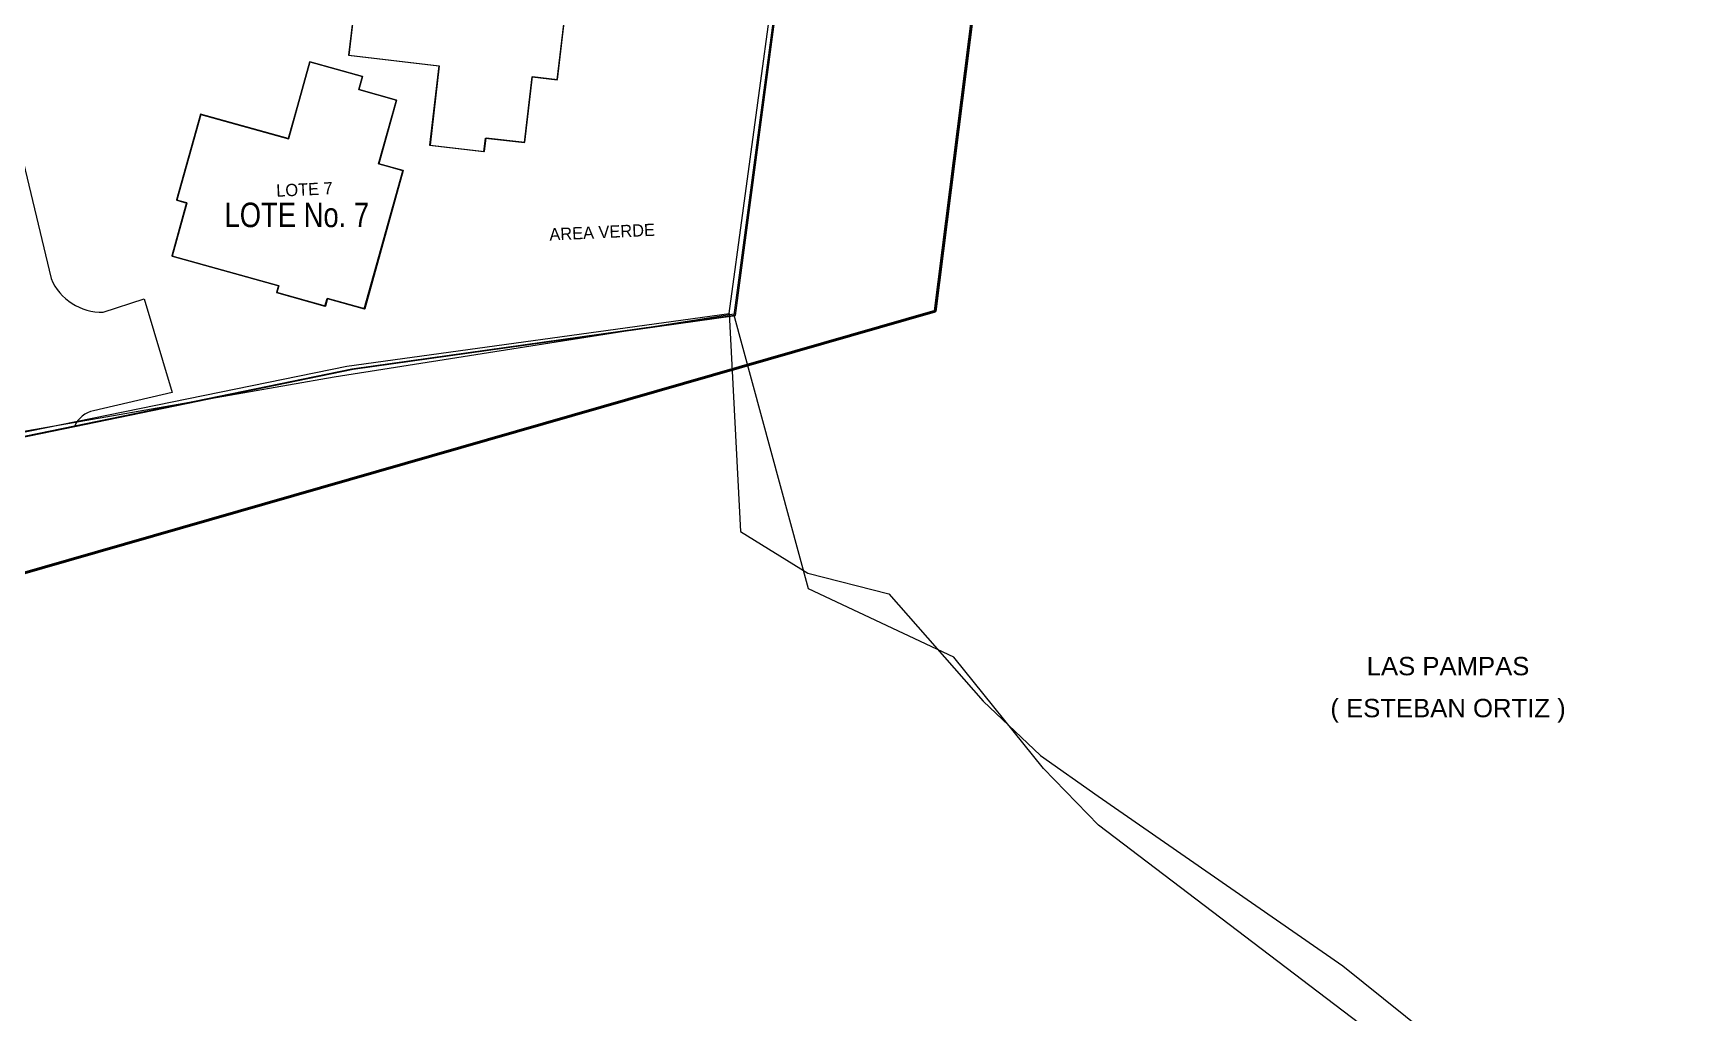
# Model space of a CAD drawing. Header units: inches. Extents: x 610851 to 630254, y 1234683 to 1264905.
# Drawn here: x 623825.4 to 623961.3, y 1244291.8 to 1244371.7 of the extents above; entities that cross this region are included whole.
import ezdxf
from ezdxf.enums import TextEntityAlignment as Align

# ---------------------------------------------------------------- set-up
doc = ezdxf.new("R2010")
doc.units = ezdxf.units.IN
doc.header["$MEASUREMENT"] = 0
for name, color, linetype, lineweight in [('CONTORNOLevel 61', 7, 'Continuous', 0), ('Default', 7, 'Continuous', 0), ('Level 2', 7, 'Continuous', 0), ('Level 20', 7, 'Continuous', 0), ('Lotes de fase II', 7, 'Continuous', 0), ('Poligono', 7, 'Continuous', 0)]:
    doc.layers.add(name, color=color, linetype=linetype, lineweight=lineweight)
doc.styles.add('ARIAL', font='arial.ttf', dxfattribs={"height": 0.225})
doc.styles.get("Standard").update_dxf_attribs({"font": 'arial.ttf'})
doc.styles.add('Styledgn000', font='dgn000.shx')

msp = doc.modelspace()

# ---------------------------------------------------------------- linework, layer by layer
at = {"layer": 'CONTORNOLevel 61', "color": 3, "linetype": 'Continuous', "lineweight": 40, "flags": 128}
msp.add_lwpolyline([(623570.15363, 1243925.40986), (623542.16944, 1244006.25312), (623595.02849, 1244048.22941), (623646.49183, 1244065.03491), (623672.76239, 1244110.41652), (623660.12543, 1244191.24297), (623668.87571, 1244209.91591), (623688.30919, 1244225.46269), (623676.6491, 1244261.99762), (623696.08258, 1244290.75916), (623898.96805, 1244349.05956), (623908.29613, 1244422.90676), (623917.62421, 1244496.75396), (623965.04188, 1244531.7342)], dxfattribs=at)
at = {"layer": 'Default', "color": 6, "linetype": 'Continuous', "lineweight": 0, "ltscale": 0.1}
msp.add_line((623882.17269, 1244348.86084), (623888.2193, 1244393.54446), dxfattribs=at)
msp.add_line((623882.17269, 1244348.86084), (623888.2193, 1244393.54446), dxfattribs=at)
msp.add_line((623882.17269, 1244348.86084), (623888.2193, 1244393.54446), dxfattribs=at)
at = {"layer": 'Default', "color": 3, "linetype": 'Continuous', "lineweight": 13, "ltscale": 0.1}
for p, q in [((623850.94414, 1244344.54858), (623882.17269, 1244348.86084)), ((623850.94414, 1244344.54858), (623882.17269, 1244348.86084)), ((623850.94414, 1244344.54858), (623882.17269, 1244348.86084)), ((623790.79589, 1244332.31808), (623850.94414, 1244344.54858)), ((623790.79589, 1244332.31808), (623850.94414, 1244344.54858)), ((623790.79589, 1244332.31808), (623850.94414, 1244344.54858))]:
    msp.add_line(p, q, dxfattribs=at)
at = {"layer": 'Default', "color": 5, "linetype": 'Continuous', "lineweight": 13, "ltscale": 0.1}
for p, q in [((623882.17269, 1244348.86084), (623883.08244, 1244331.06494)), ((623882.17269, 1244348.86084), (623883.08244, 1244331.06494)), ((623882.17269, 1244348.86084), (623883.08244, 1244331.06494)), ((623883.08244, 1244331.06494), (623888.58085, 1244327.67621)), ((623883.08244, 1244331.06494), (623888.58085, 1244327.67621)), ((623883.08244, 1244331.06494), (623888.58085, 1244327.67621)), ((623888.58085, 1244327.67621), (623895.19069, 1244325.97598)), ((623888.58085, 1244327.67621), (623895.19069, 1244325.97598)), ((623888.58085, 1244327.67621), (623895.19069, 1244325.97598)), ((623895.19069, 1244325.97598), (623902.88812, 1244317.22209)), ((623895.19069, 1244325.97598), (623902.88812, 1244317.22209)), ((623895.19069, 1244325.97598), (623902.88812, 1244317.22209)), ((623907.56181, 1244312.78279), (623902.88812, 1244317.22209)), ((623907.56181, 1244312.78279), (623902.88812, 1244317.22209)), ((623907.56181, 1244312.78279), (623902.88812, 1244317.22209)), ((623907.56181, 1244312.78279), (623912.2815, 1244309.46782)), ((623907.56181, 1244312.78279), (623912.2815, 1244309.46782)), ((623907.56181, 1244312.78279), (623912.2815, 1244309.46782)), ((623912.2815, 1244309.46782), (623932.24151, 1244295.61605)), ((623912.2815, 1244309.46782), (623932.24151, 1244295.61605)), ((623912.2815, 1244309.46782), (623932.24151, 1244295.61605)), ((623932.24151, 1244295.61605), (623949.14933, 1244282.06377)), ((623932.24151, 1244295.61605), (623949.14933, 1244282.06377)), ((623932.24151, 1244295.61605), (623949.14933, 1244282.06377))]:
    msp.add_line(p, q, dxfattribs=at)
at = {"layer": 'Level 2', "color": 6, "linetype": 'Continuous', "lineweight": 0, "flags": 128}
msp.add_lwpolyline([(623681.65362, 1244301.67936), (623685.72855, 1244294.33444), (623743.89075, 1244317.89967), (623791.34189, 1244331.93406), (623851.45963, 1244344.31595), (623882.67787, 1244348.70442), (623888.6118, 1244393.40178), (623897.80078, 1244427.6258), (623903.02074, 1244456.87658), (623903.1737, 1244495.45626), (623952.18982, 1244544.30645)], dxfattribs=at)
msp.add_lwpolyline([(623681.65362, 1244301.67936), (623685.72855, 1244294.33444), (623743.89075, 1244317.89967), (623791.34189, 1244331.93406), (623851.45963, 1244344.31595), (623882.67787, 1244348.70442), (623888.6118, 1244393.40178), (623897.80078, 1244427.6258), (623903.02074, 1244456.87658), (623903.1737, 1244495.45626), (623952.18982, 1244544.30645)], dxfattribs=at)
msp.add_lwpolyline([(623681.65362, 1244301.67936), (623685.72855, 1244294.33444), (623743.89075, 1244317.89967), (623791.34189, 1244331.93406), (623851.45963, 1244344.31595), (623882.67787, 1244348.70442), (623888.6118, 1244393.40178), (623897.80078, 1244427.6258), (623903.02074, 1244456.87658), (623903.1737, 1244495.45626), (623952.18982, 1244544.30645)], dxfattribs=at)
at = {"layer": 'Level 2', "color": 1, "linetype": 'Continuous', "lineweight": 0, "flags": 128}
msp.add_lwpolyline([(623616.03594, 1244175.04026), (623626.54983, 1244177.83768), (623640.20427, 1244183.06387), (623680.04659, 1244199.42207), (623809.28207, 1244233.331), (623961.1852, 1244267.36824), (623936.24163, 1244288.89835), (623912.31236, 1244307.09047), (623907.82747, 1244311.72641), (623900.50488, 1244320.79976), (623888.62645, 1244326.39475), (623882.54844, 1244348.80495), (623849.90967, 1244343.66636), (623823.81991, 1244339.08073), (623778.5405, 1244329.5079), (623707.0551, 1244306.45792), (623683.8248, 1244296.08614), (623648.09142, 1244280.6371), (623642.08525, 1244277.0631), (623674.6878, 1244226.65827), (623598.40184, 1244207.97678), (623602.804, 1244173.22397), (623616.03081, 1244175.03436)], dxfattribs=at)
msp.add_lwpolyline([(623616.03594, 1244175.04026), (623626.54983, 1244177.83768), (623640.20427, 1244183.06387), (623680.04659, 1244199.42207), (623809.28207, 1244233.331), (623961.1852, 1244267.36824), (623936.24163, 1244288.89835), (623912.31236, 1244307.09047), (623907.82747, 1244311.72641), (623900.50488, 1244320.79976), (623888.62645, 1244326.39475), (623882.54844, 1244348.80495), (623849.90967, 1244343.66636), (623823.81991, 1244339.08073), (623778.5405, 1244329.5079), (623707.0551, 1244306.45792), (623683.8248, 1244296.08614), (623648.09142, 1244280.6371), (623642.08525, 1244277.0631), (623674.6878, 1244226.65827), (623598.40184, 1244207.97678), (623602.804, 1244173.22397), (623616.03081, 1244175.03436)], dxfattribs=at)
msp.add_lwpolyline([(623616.03594, 1244175.04026), (623626.54983, 1244177.83768), (623640.20427, 1244183.06387), (623680.04659, 1244199.42207), (623809.28207, 1244233.331), (623961.1852, 1244267.36824), (623936.24163, 1244288.89835), (623912.31236, 1244307.09047), (623907.82747, 1244311.72641), (623900.50488, 1244320.79976), (623888.62645, 1244326.39475), (623882.54844, 1244348.80495), (623849.90967, 1244343.66636), (623823.81991, 1244339.08073), (623778.5405, 1244329.5079), (623707.0551, 1244306.45792), (623683.8248, 1244296.08614), (623648.09142, 1244280.6371), (623642.08525, 1244277.0631), (623674.6878, 1244226.65827), (623598.40184, 1244207.97678), (623602.804, 1244173.22397), (623616.03081, 1244175.03436)], dxfattribs=at)
at = {"layer": 'Level 20', "color": 2, "lineweight": 0, "true_color": 0xf0f000}
for p, q in [((623822.28625, 1244370.61774), (623826.81331, 1244351.7101)), ((623822.28625, 1244370.61774), (623826.81331, 1244351.7101)), ((623822.28625, 1244370.61774), (623826.81331, 1244351.7101)), ((623831.07734, 1244348.96051), (623834.42091, 1244350.04702)), ((623831.07734, 1244348.96051), (623834.42091, 1244350.04702)), ((623831.07734, 1244348.96051), (623834.42091, 1244350.04702)), ((623834.42091, 1244350.04702), (623836.69083, 1244342.40018)), ((623834.42091, 1244350.04702), (623836.69083, 1244342.40018)), ((623834.42091, 1244350.04702), (623836.69083, 1244342.40018)), ((623836.69083, 1244342.40018), (623830.26438, 1244340.92471)), ((623836.69083, 1244342.40018), (623830.26438, 1244340.92471)), ((623836.69083, 1244342.40018), (623830.26438, 1244340.92471))]:
    msp.add_line(p, q, dxfattribs=at)
at = {"layer": 'Level 20', "color": 2, "linetype": 'Continuous', "lineweight": 0, "ltscale": 0.1, "true_color": 0xf0f000, "flags": 128}
msp.add_lwpolyline([(623681.52705, 1244301.78195), (623685.59912, 1244294.43497), (623743.77089, 1244317.97435), (623743.77089, 1244317.97435), (623791.22924, 1244331.98952), (623851.35224, 1244344.34353), (623882.57188, 1244348.71992), (623888.5267, 1244393.41586), (623897.72928, 1244427.63399), (623902.9627, 1244456.88147), (623903.13192, 1244495.46157), (623952.17152, 1244544.28744)], dxfattribs=at)
msp.add_lwpolyline([(623681.52705, 1244301.78195), (623685.59912, 1244294.43497), (623743.77089, 1244317.97435), (623743.77089, 1244317.97435), (623791.22924, 1244331.98952), (623851.35224, 1244344.34353), (623882.57188, 1244348.71992), (623888.5267, 1244393.41586), (623897.72928, 1244427.63399), (623902.9627, 1244456.88147), (623903.13192, 1244495.46157), (623952.17152, 1244544.28744)], dxfattribs=at)
msp.add_lwpolyline([(623681.52705, 1244301.78195), (623685.59912, 1244294.43497), (623743.77089, 1244317.97435), (623743.77089, 1244317.97435), (623791.22924, 1244331.98952), (623851.35224, 1244344.34353), (623882.57188, 1244348.71992), (623888.5267, 1244393.41586), (623897.72928, 1244427.63399), (623902.9627, 1244456.88147), (623903.13192, 1244495.46157), (623952.17152, 1244544.28744)], dxfattribs=at)
at = {"layer": 'Level 20', "color": 2, "lineweight": 0, "true_color": 0xf0f000, "flags": 128}
for points in [[(623853.32396, 1244381.53546), (623852.80483, 1244377.0655), (623851.9605, 1244377.16356), (623851.12124, 1244369.93713), (623858.49957, 1244369.08023), (623857.74761, 1244362.60551), (623862.18755, 1244362.08758), (623862.31682, 1244363.2006), (623865.48552, 1244362.8326), (623866.10848, 1244368.19654), (623868.15673, 1244367.95866), (623869.50648, 1244379.58055), (623866.37751, 1244379.94394), (623866.4525, 1244380.5896), (623862.36994, 1244381.06374), (623862.3036, 1244380.49258), (623853.32396, 1244381.53546)], [(623853.32396, 1244381.53546), (623852.80483, 1244377.0655), (623851.9605, 1244377.16356), (623851.12124, 1244369.93713), (623858.49957, 1244369.08023), (623857.74761, 1244362.60551), (623862.18755, 1244362.08758), (623862.31682, 1244363.2006), (623865.48552, 1244362.8326), (623866.10848, 1244368.19654), (623868.15673, 1244367.95866), (623869.50648, 1244379.58055), (623866.37751, 1244379.94394), (623866.4525, 1244380.5896), (623862.36994, 1244381.06374), (623862.3036, 1244380.49258), (623853.32396, 1244381.53546)], [(623853.32396, 1244381.53546), (623852.80483, 1244377.0655), (623851.9605, 1244377.16356), (623851.12124, 1244369.93713), (623858.49957, 1244369.08023), (623857.74761, 1244362.60551), (623862.18755, 1244362.08758), (623862.31682, 1244363.2006), (623865.48552, 1244362.8326), (623866.10848, 1244368.19654), (623868.15673, 1244367.95866), (623869.50648, 1244379.58055), (623866.37751, 1244379.94394), (623866.4525, 1244380.5896), (623862.36994, 1244381.06374), (623862.3036, 1244380.49258), (623853.32396, 1244381.53546)], [(623836.69221, 1244353.54096), (623837.89724, 1244357.87661), (623837.07829, 1244358.10423), (623839.02643, 1244365.11353), (623846.18308, 1244363.12444), (623847.92857, 1244369.40462), (623852.23598, 1244368.20978), (623851.93592, 1244367.1302), (623855.00941, 1244366.27596), (623853.56337, 1244361.07318), (623855.55009, 1244360.521), (623852.41699, 1244349.2483), (623849.38203, 1244350.09183), (623849.20797, 1244349.46557), (623845.24807, 1244350.56617), (623845.40205, 1244351.12017), (623836.69221, 1244353.54096)], [(623836.69221, 1244353.54096), (623845.40205, 1244351.12017), (623845.24807, 1244350.56617), (623849.20797, 1244349.46557), (623849.38203, 1244350.09183), (623852.41699, 1244349.2483), (623855.55009, 1244360.521), (623853.56337, 1244361.07318), (623855.00941, 1244366.27596), (623851.93592, 1244367.1302), (623852.23598, 1244368.20978), (623847.92857, 1244369.40462), (623846.18308, 1244363.12444), (623839.02643, 1244365.11353), (623837.07829, 1244358.10423), (623837.89724, 1244357.87661), (623836.69221, 1244353.54096)], [(623836.69221, 1244353.54096), (623837.89724, 1244357.87661), (623837.07829, 1244358.10423), (623839.02643, 1244365.11353), (623846.18308, 1244363.12444), (623847.92857, 1244369.40462), (623852.23598, 1244368.20978), (623851.93592, 1244367.1302), (623855.00941, 1244366.27596), (623853.56337, 1244361.07318), (623855.55009, 1244360.521), (623852.41699, 1244349.2483), (623849.38203, 1244350.09183), (623849.20797, 1244349.46557), (623845.24807, 1244350.56617), (623845.40205, 1244351.12017), (623836.69221, 1244353.54096)], [(623836.69221, 1244353.54096), (623845.40205, 1244351.12017), (623845.24807, 1244350.56617), (623849.20797, 1244349.46557), (623849.38203, 1244350.09183), (623852.41699, 1244349.2483), (623855.55009, 1244360.521), (623853.56337, 1244361.07318), (623855.00941, 1244366.27596), (623851.93592, 1244367.1302), (623852.23598, 1244368.20978), (623847.92857, 1244369.40462), (623846.18308, 1244363.12444), (623839.02643, 1244365.11353), (623837.07829, 1244358.10423), (623837.89724, 1244357.87661), (623836.69221, 1244353.54096)], [(623836.69221, 1244353.54096), (623837.89724, 1244357.87661), (623837.07829, 1244358.10423), (623839.02643, 1244365.11353), (623846.18308, 1244363.12444), (623847.92857, 1244369.40462), (623852.23598, 1244368.20978), (623851.93592, 1244367.1302), (623855.00941, 1244366.27596), (623853.56337, 1244361.07318), (623855.55009, 1244360.521), (623852.41699, 1244349.2483), (623849.38203, 1244350.09183), (623849.20797, 1244349.46557), (623845.24807, 1244350.56617), (623845.40205, 1244351.12017), (623836.69221, 1244353.54096)], [(623836.69221, 1244353.54096), (623845.40205, 1244351.12017), (623845.24807, 1244350.56617), (623849.20797, 1244349.46557), (623849.38203, 1244350.09183), (623852.41699, 1244349.2483), (623855.55009, 1244360.521), (623853.56337, 1244361.07318), (623855.00941, 1244366.27596), (623851.93592, 1244367.1302), (623852.23598, 1244368.20978), (623847.92857, 1244369.40462), (623846.18308, 1244363.12444), (623839.02643, 1244365.11353), (623837.07829, 1244358.10423), (623837.89724, 1244357.87661), (623836.69221, 1244353.54096)]]:
    msp.add_lwpolyline(points, dxfattribs=at)
at = {"layer": 'Level 20', "color": 2, "lineweight": 0, "true_color": 0xf0f000}
for centre, radius, start, end in [((623830.99291, 1244353.51068), 4.55096, 203.3064288, 271.0630339), ((623830.99291, 1244353.51068), 4.55096, 203.3064288, 271.0630339), ((623830.99291, 1244353.51068), 4.55096, 203.3064288, 271.0630339), ((623830.75941, 1244338.75888), 2.22169, 102.874494, 154.9812794), ((623830.75941, 1244338.75888), 2.22169, 102.874494, 154.9812794), ((623830.75941, 1244338.75888), 2.22169, 102.874494, 154.9812794)]:
    msp.add_arc(centre, radius, start, end, dxfattribs=at)
at = {"layer": 'Lotes de fase II', "color": 6, "ltscale": 0.1, "flags": 128}
for points in [[(623851.09742, 1244369.94168), (623858.47398, 1244369.06962), (623857.70872, 1244362.59646), (623862.14759, 1244362.06941), (623862.27914, 1244363.18217), (623865.44708, 1244362.80766), (623866.08105, 1244368.17031), (623868.12882, 1244367.92823), (623869.50243, 1244379.54731), (623866.37421, 1244379.91713), (623866.45053, 1244380.56264), (623862.36895, 1244381.04516), (623862.30144, 1244380.47414), (623853.32396, 1244381.53546), (623852.79565, 1244377.06658), (623851.95153, 1244377.16637), (623851.09742, 1244369.94168)], [(623851.09742, 1244369.94168), (623858.47398, 1244369.06962), (623857.70872, 1244362.59646), (623862.14759, 1244362.06941), (623862.27914, 1244363.18217), (623865.44708, 1244362.80766), (623866.08105, 1244368.17031), (623868.12882, 1244367.92823), (623869.50243, 1244379.54731), (623866.37421, 1244379.91713), (623866.45053, 1244380.56264), (623862.36895, 1244381.04516), (623862.30144, 1244380.47414), (623853.32396, 1244381.53546), (623852.79565, 1244377.06658), (623851.95153, 1244377.16637), (623851.09742, 1244369.94168)], [(623851.09742, 1244369.94168), (623858.47398, 1244369.06962), (623857.70872, 1244362.59646), (623862.14759, 1244362.06941), (623862.27914, 1244363.18217), (623865.44708, 1244362.80766), (623866.08105, 1244368.17031), (623868.12882, 1244367.92823), (623869.50243, 1244379.54731), (623866.37421, 1244379.91713), (623866.45053, 1244380.56264), (623862.36895, 1244381.04516), (623862.30144, 1244380.47414), (623853.32396, 1244381.53546), (623852.79565, 1244377.06658), (623851.95153, 1244377.16637), (623851.09742, 1244369.94168)], [(623836.66211, 1244353.57291), (623845.36696, 1244351.13424), (623845.21185, 1244350.58056), (623849.16948, 1244349.47183), (623849.34482, 1244350.09773), (623852.37804, 1244349.24797), (623855.53429, 1244360.51421), (623853.54871, 1244361.07047), (623855.00544, 1244366.27027), (623851.9337, 1244367.13082), (623852.23598, 1244368.20978), (623847.93104, 1244369.41346), (623846.17265, 1244363.13688), (623839.0201, 1244365.14067), (623837.05756, 1244358.13538), (623837.87605, 1244357.90608), (623836.66211, 1244353.57291)], [(623836.66211, 1244353.57291), (623845.36696, 1244351.13424), (623845.21185, 1244350.58056), (623849.16948, 1244349.47183), (623849.34482, 1244350.09773), (623852.37804, 1244349.24797), (623855.53429, 1244360.51421), (623853.54871, 1244361.07047), (623855.00544, 1244366.27027), (623851.9337, 1244367.13082), (623852.23598, 1244368.20978), (623847.93104, 1244369.41346), (623846.17265, 1244363.13688), (623839.0201, 1244365.14067), (623837.05756, 1244358.13538), (623837.87605, 1244357.90608), (623836.66211, 1244353.57291)], [(623836.66211, 1244353.57291), (623845.36696, 1244351.13424), (623845.21185, 1244350.58056), (623849.16948, 1244349.47183), (623849.34482, 1244350.09773), (623852.37804, 1244349.24797), (623855.53429, 1244360.51421), (623853.54871, 1244361.07047), (623855.00544, 1244366.27027), (623851.9337, 1244367.13082), (623852.23598, 1244368.20978), (623847.93104, 1244369.41346), (623846.17265, 1244363.13688), (623839.0201, 1244365.14067), (623837.05756, 1244358.13538), (623837.87605, 1244357.90608), (623836.66211, 1244353.57291)]]:
    msp.add_lwpolyline(points, dxfattribs=at)
at = {"layer": 'Poligono', "color": 6, "linetype": 'Continuous', "ltscale": 0.1}
msp.add_line((623882.17269, 1244348.86084), (623888.2193, 1244393.54446), dxfattribs=at)
msp.add_line((623882.17269, 1244348.86084), (623888.2193, 1244393.54446), dxfattribs=at)
msp.add_line((623882.17269, 1244348.86084), (623888.2193, 1244393.54446), dxfattribs=at)
msp.add_line((623882.17269, 1244348.86084), (623888.2193, 1244393.54446), dxfattribs=at)
msp.add_line((623882.17269, 1244348.86084), (623888.2193, 1244393.54446), dxfattribs=at)
msp.add_line((623882.17269, 1244348.86084), (623888.2193, 1244393.54446), dxfattribs=at)
at = {"layer": 'Poligono', "color": 5, "linetype": 'Continuous', "ltscale": 0.1}
for p, q in [((623850.94414, 1244344.54858), (623882.17269, 1244348.86084)), ((623850.94414, 1244344.54858), (623882.17269, 1244348.86084)), ((623850.94414, 1244344.54858), (623882.17269, 1244348.86084)), ((623790.79589, 1244332.31808), (623850.94414, 1244344.54858)), ((623790.79589, 1244332.31808), (623850.94414, 1244344.54858)), ((623790.79589, 1244332.31808), (623850.94414, 1244344.54858))]:
    msp.add_line(p, q, dxfattribs=at)

# ---------------------------------------------------------------- texts
at = {"layer": 'Default', "color": 7, "linetype": 'Continuous', "lineweight": 0}
for s, p in [('LAS PAMPAS', (623940.83993, 1244319.33304)), ('LAS PAMPAS', (623940.83993, 1244319.33304)), ('LAS PAMPAS', (623940.83993, 1244319.33304)), ('( ESTEBAN ORTIZ )', (623940.83993, 1244315.90642)), ('( ESTEBAN ORTIZ )', (623940.83993, 1244315.90642)), ('( ESTEBAN ORTIZ )', (623940.83993, 1244315.90642))]:
    msp.add_text(s, height=1.5, dxfattribs=at).set_placement(p, align=Align.CENTER)
at = {"layer": 'Level 20', "color": 2, "linetype": 'Continuous', "lineweight": 0, "true_color": 0xf0f000, "style": 'Styledgn000'}
for s, p in [('LOTE 7', (623847.49644, 1244358.98973)), ('LOTE 7', (623847.49644, 1244358.98973)), ('LOTE 7', (623847.49644, 1244358.98973)), ('AREA VERDE     ', (623872.72184, 1244355.55062)), ('AREA VERDE     ', (623872.72184, 1244355.55062)), ('AREA VERDE     ', (623872.72184, 1244355.55062))]:
    msp.add_text(s, height=1, rotation=2.6168758, dxfattribs=at).set_placement(p, align=Align.MIDDLE_CENTER)
at = {"layer": 'Lotes de fase II', "color": 3, "linetype": 'Continuous', "style": 'ARIAL', "width": 0.8}
msp.add_text('LOTE No. 7', height=2, dxfattribs=at).set_placement((623840.97316, 1244355.90678))
msp.add_text('LOTE No. 7', height=2, dxfattribs=at).set_placement((623840.97316, 1244355.90678))
msp.add_text('LOTE No. 7', height=2, dxfattribs=at).set_placement((623840.97316, 1244355.90678))

doc.saveas('drawing.dxf')
